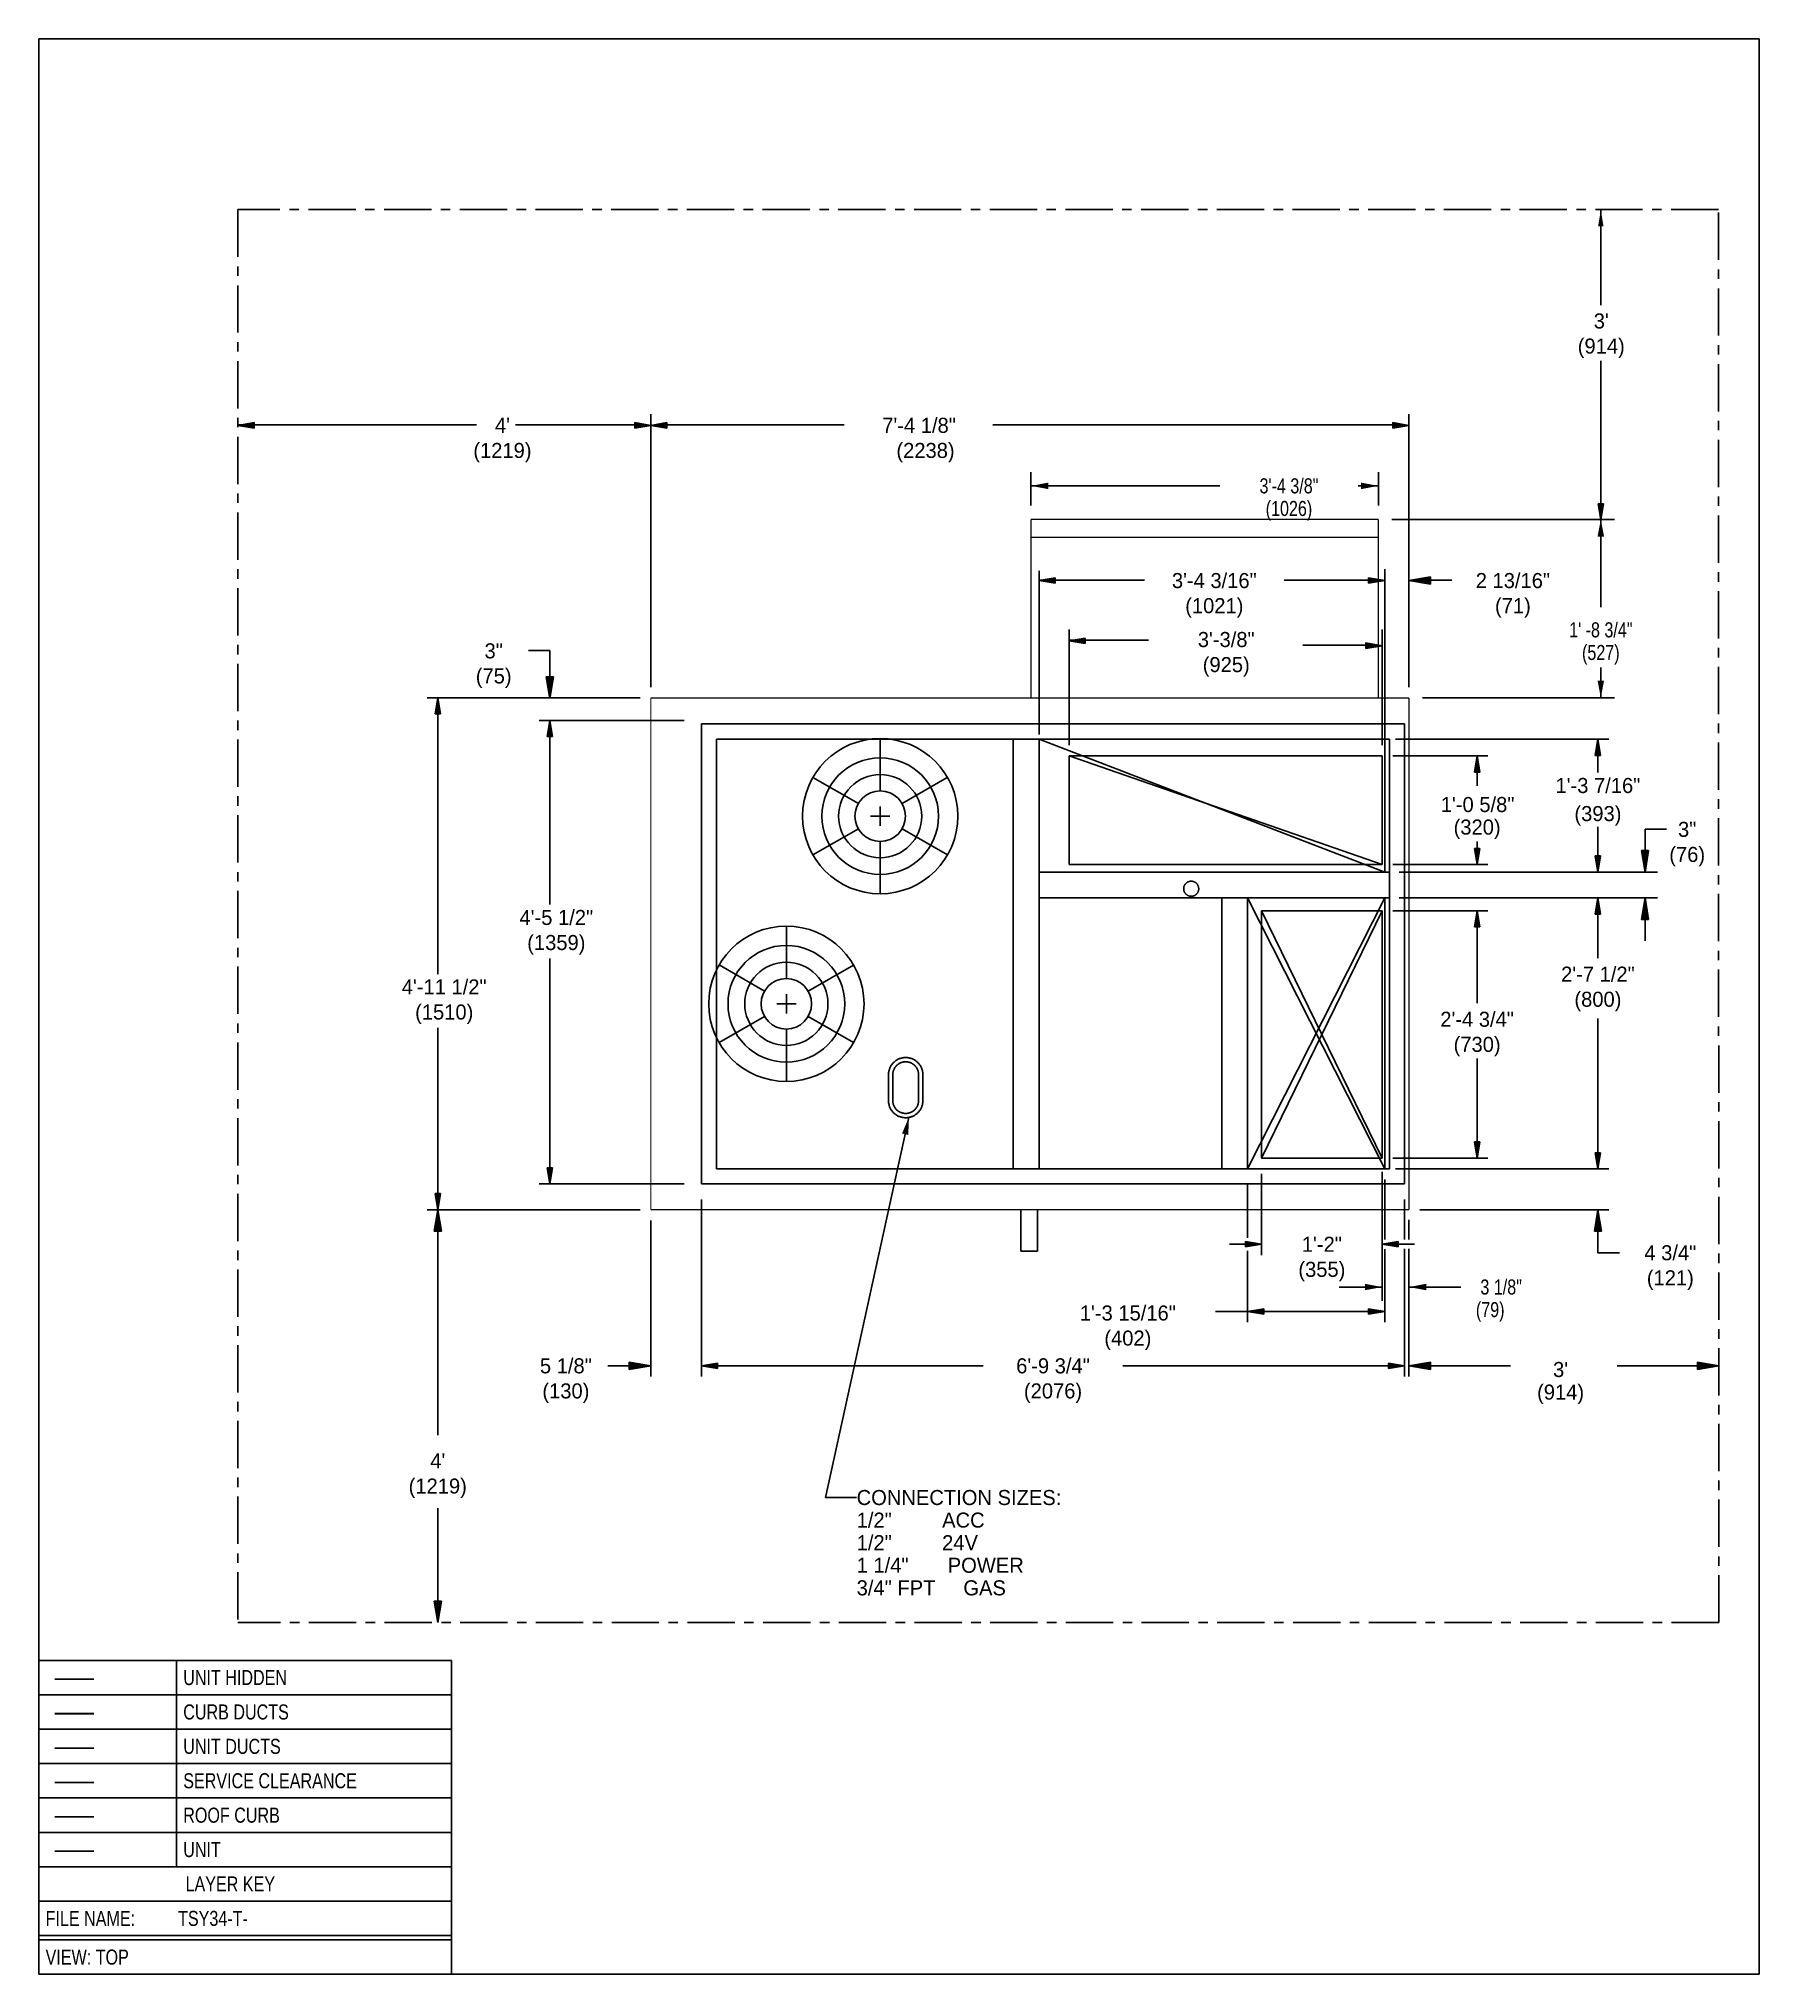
# Model space of a CAD drawing. Extents: x 0 to 200, y 0 to 225.
import ezdxf
from ezdxf.enums import TextEntityAlignment as Align

# ---------------------------------------------------------------- set-up
doc = ezdxf.new("R2010")
doc.units = 0
doc.header["$LTSCALE"] = 14.666667
doc.linetypes.add('CENTER', pattern=[0.6, 0.375, -0.075, 0.075, -0.075])
doc.layers.get('0').update_dxf_attribs({"linetype": 'CONTINUOUS'})
for name, color, linetype in [('CURB-14', 6, 'CONTINUOUS'), ('CURB-14-DIM', 6, 'CONTINUOUS'), ('CURB-24', 6, 'CONTINUOUS'), ('CURB-24-DIM', 6, 'CONTINUOUS'), ('CURB-DUCT', 5, 'CONTINUOUS'), ('CURBDUCTDIM', 5, 'CONTINUOUS'), ('HOOD', 7, 'CONTINUOUS'), ('NOTES', 1, 'CONTINUOUS'), ('SERVCLEAR', 1, 'CONTINUOUS'), ('SERVCLRDIM', 1, 'CONTINUOUS'), ('UNIT-DIM', 7, 'CONTINUOUS'), ('UNIT-DUCTS', 2, 'CONTINUOUS'), ('UNIT-HID', 8, 'CONTINUOUS'), ('UNIT-SOL', 7, 'CONTINUOUS'), ('UNTDUCTDIM', 2, 'CONTINUOUS')]:
    doc.layers.add(name, color=color, linetype=linetype)
doc.styles.get("Standard").update_dxf_attribs({"font": 'txt', "width": 0.8})
doc.styles.add('TEXTSTYLE_2', font='txt')
doc.styles.add('TEXTSTYLE_3', font='txt', dxfattribs={"width": 8})
doc.dimstyles.get("Standard").update_dxf_attribs({"dimtxt": 0.18, "dimasz": 0.18, "dimexe": 0.18, "dimexo": 0.0625, "dimgap": 0.09, "dimtad": 0, "dimtih": 1, "dimtoh": 1, "dimzin": 0, "dimcen": 0.09, "dimazin": 3, "dimtfac": 1, "dimtofl": 0, "dimtmove": 0, "dimatfit": 3})

# ---------------------------------------------------------------- blocks, each defined once
blk = doc.blocks.new('_FILLED')
at = {"color": 0, "linetype": 'ByBlock'}
blk.add_solid([(0, 0), (-1, 0.1875), (-1, -0.1875)], dxfattribs=at)
blk = doc.blocks.new('*D1')
at = {"layer": 'UNTDUCTDIM', "color": 7, "linetype": 'CONTINUOUS'}
for p, q in [((115.34, 172.15), (115.34, 174.61)), ((155.72, 172.15), (155.72, 174.61)), ((115.34, 173.02), (137.28, 173.02)), ((115.34, 170.72), (115.34, 172.15)), ((155.72, 173.02), (153.38, 173.02)), ((155.72, 170.72), (155.72, 172.15))]:
    blk.add_line(p, q, dxfattribs=at)
at = {"layer": 'UNTDUCTDIM', "color": 7, "linetype": 'CONTINUOUS', "xscale": 2, "yscale": 2, "zscale": 2, "rotation": 180}
blk.add_blockref('_FILLED', (115.34, 173.02), dxfattribs=at)
at = {"layer": 'UNTDUCTDIM', "color": 7, "linetype": 'CONTINUOUS', "xscale": 2, "yscale": 2, "zscale": 2}
blk.add_blockref('_FILLED', (155.72, 173.02), dxfattribs=at)
at = {"layer": 'UNTDUCTDIM', "color": 7, "linetype": 'CONTINUOUS', "width": 0.8}
for s, p in [('3\'-4 3/8"', (145.33, 172.15)), ('(1026)', (145.33, 169.52))]:
    blk.add_text(s, height=1.75, dxfattribs=at).set_placement(p, align=Align.CENTER)
blk = doc.blocks.new('*D2')
at = {"layer": 'UNTDUCTDIM', "color": 7, "linetype": 'CONTINUOUS'}
for p, q in [((157.3, 169.13), (174.58, 169.13)), ((174.58, 169.13), (183.17, 169.13)), ((181.58, 169.13), (181.58, 158.91)), ((181.58, 148.38), (181.58, 151.91)), ((160.87, 148.38), (174.58, 148.38)), ((174.58, 148.38), (183.17, 148.38))]:
    blk.add_line(p, q, dxfattribs=at)
at = {"layer": 'UNTDUCTDIM', "color": 7, "linetype": 'CONTINUOUS', "xscale": 2, "yscale": 2, "zscale": 2}
for p, rotation in [((181.58, 169.13), 90), ((181.58, 148.38), 270)]:
    blk.add_blockref('_FILLED', p, dxfattribs=dict(at, rotation=rotation))
at = {"layer": 'UNTDUCTDIM', "color": 7, "linetype": 'CONTINUOUS', "width": 0.8}
for s, p in [('1\' -8 3/4"', (181.58, 155.41)), ('(527)', (181.58, 152.78))]:
    blk.add_text(s, height=1.75, dxfattribs=at).set_placement(p, align=Align.CENTER)
blk = doc.blocks.new('*D3')
at = {"layer": 'UNTDUCTDIM', "color": 2, "linetype": 'CONTINUOUS'}
for p, q in [((156.15, 93.29), (156.15, 79.02)), ((159.28, 87.29), (159.28, 85.51)), ((159.28, 84.28), (159.28, 79.02)), ((156.15, 79.89), (151.15, 79.89)), ((156.15, 79.02), (156.15, 78.3)), ((159.28, 79.89), (165.31, 79.89)), ((159.28, 79.02), (159.28, 78.3))]:
    blk.add_line(p, q, dxfattribs=at)
at = {"layer": 'UNTDUCTDIM', "color": 2, "linetype": 'CONTINUOUS', "xscale": 2, "yscale": 2, "zscale": 2}
blk.add_blockref('_FILLED', (156.15, 79.89), dxfattribs=at)
at = {"layer": 'UNTDUCTDIM', "color": 2, "linetype": 'CONTINUOUS', "xscale": 2, "yscale": 2, "zscale": 2, "rotation": 180}
blk.add_blockref('_FILLED', (159.28, 79.89), dxfattribs=at)
at = {"layer": 'UNTDUCTDIM', "color": 2, "linetype": 'CONTINUOUS', "width": 0.8}
for s, p in [(' 3 1/8"', (167.06, 79.02)), ('(79)', (167.06, 76.39))]:
    blk.add_text(s, height=1.75, dxfattribs=at).set_placement(p)

msp = doc.modelspace()

# ---------------------------------------------------------------- linework, layer by layer
at = {"color": 7, "linetype": 'CONTINUOUS'}
for p, q in [((0, 0), (0, 225)), ((0, 225), (200, 225)), ((200, 0), (200, 225)), ((0, 0), (200, 0))]:
    msp.add_line(p, q, dxfattribs=at)
at = {"color": 7, "linetype": 'CONTINUOUS', "const_width": 0.15}
msp.add_lwpolyline([(155.715, 167.038), (115.34, 167.038)], dxfattribs=at)
at = {"layer": 'CURB-14', "color": 6, "linetype": 'CONTINUOUS'}
for p, q in [((77.028, 145.374), (77.028, 91.882)), ((158.778, 145.374), (77.028, 145.374)), ((158.778, 145.374), (158.778, 91.882)), ((78.778, 143.561), (78.778, 93.631)), ((78.778, 143.561), (157.028, 143.561)), ((113.28, 143.561), (113.28, 93.631)), ((116.28, 143.561), (116.28, 93.631)), ((157.028, 143.561), (157.028, 93.631)), ((157.028, 128.126), (116.28, 128.126)), ((157.028, 125.127), (116.28, 125.127)), ((137.528, 125.127), (137.528, 93.631)), ((140.528, 125.127), (140.528, 93.631)), ((157.028, 93.631), (78.778, 93.631)), ((158.778, 91.882), (77.028, 91.882))]:
    msp.add_line(p, q, dxfattribs=at)
msp.add_lwpolyline([(134.84, 126.189), (134.84, 126.219), (134.837, 126.26), (134.833, 126.301), (134.827, 126.341), (134.819, 126.381), (134.809, 126.421), (134.797, 126.46), (134.784, 126.498), (134.768, 126.536), (134.751, 126.574), (134.732, 126.61), (134.712, 126.645), (134.689, 126.68), (134.665, 126.713), (134.64, 126.746), (134.613, 126.777), (134.585, 126.807), (134.555, 126.835), (134.524, 126.862), (134.491, 126.888), (134.458, 126.912), (134.423, 126.934), (134.387, 126.955), (134.351, 126.974), (134.313, 126.992), (134.275, 127.007), (134.236, 127.021), (134.196, 127.033), (134.156, 127.043), (134.115, 127.051), (134.074, 127.057), (134.032, 127.061), (133.991, 127.063), (133.97, 127.064), (133.949, 127.064), (133.908, 127.062), (133.866, 127.058), (133.825, 127.053), (133.784, 127.045), (133.744, 127.035), (133.704, 127.024), (133.665, 127.011), (133.626, 126.996), (133.588, 126.979), (133.551, 126.96), (133.515, 126.939), (133.48, 126.917), (133.447, 126.894), (133.414, 126.869), (133.383, 126.842), (133.352, 126.814), (133.324, 126.784), (133.296, 126.753), (133.271, 126.721), (133.246, 126.688), (133.224, 126.654), (133.203, 126.618), (133.184, 126.582), (133.166, 126.545), (133.15, 126.508), (133.136, 126.469), (133.124, 126.43), (133.114, 126.391), (133.105, 126.351), (133.099, 126.311), (133.094, 126.27), (133.091, 126.23), (133.09, 126.189), (133.091, 126.159), (133.093, 126.118), (133.097, 126.077), (133.103, 126.037), (133.111, 125.997), (133.121, 125.957), (133.133, 125.918), (133.147, 125.88), (133.162, 125.842), (133.179, 125.804), (133.198, 125.768), (133.219, 125.733), (133.241, 125.698), (133.265, 125.665), (133.29, 125.632), (133.317, 125.601), (133.346, 125.571), (133.375, 125.543), (133.406, 125.516), (133.439, 125.49), (133.472, 125.466), (133.507, 125.444), (133.543, 125.423), (133.58, 125.404), (133.617, 125.386), (133.656, 125.371), (133.695, 125.357), (133.734, 125.345), (133.775, 125.335), (133.815, 125.327), (133.857, 125.321), (133.898, 125.317), (133.939, 125.315), (133.96, 125.314), (133.981, 125.314), (134.023, 125.316), (134.064, 125.32), (134.105, 125.325), (134.146, 125.333), (134.186, 125.343), (134.226, 125.354), (134.266, 125.367), (134.304, 125.382), (134.342, 125.399), (134.379, 125.418), (134.415, 125.439), (134.45, 125.461), (134.484, 125.484), (134.516, 125.51), (134.548, 125.536), (134.578, 125.564), (134.607, 125.594), (134.634, 125.625), (134.66, 125.657), (134.684, 125.69), (134.706, 125.724), (134.727, 125.76), (134.747, 125.796), (134.764, 125.833), (134.78, 125.87), (134.794, 125.909), (134.806, 125.948), (134.817, 125.987), (134.825, 126.027), (134.832, 126.067), (134.836, 126.108), (134.839, 126.148), (134.84, 126.189)], dxfattribs=at)
at = {"layer": 'CURB-14-DIM', "color": 6, "linetype": 'CONTINUOUS'}
for p, q in [((59.417, 153.878), (56.917, 153.878)), ((59.417, 148.378), (59.417, 153.878)), ((59, 150.815), (59.417, 148.316)), ((59.833, 150.815), (59, 150.815)), ((59.417, 148.316), (59.833, 150.815)), ((75.028, 145.749), (58.167, 145.749)), ((59.417, 145.749), (59.104, 143.874)), ((59.729, 143.874), (59.417, 145.749)), ((59.417, 144.687), (59.417, 124.349)), ((59.104, 143.874), (59.729, 143.874)), ((59.417, 92.506), (59.417, 118.098)), ((59.417, 91.882), (59.104, 93.756)), ((59.104, 93.756), (59.729, 93.756)), ((59.729, 93.756), (59.417, 91.882)), ((75.028, 91.882), (58.167, 91.882)), ((77.028, 90.062), (77.028, 69.481)), ((69.903, 88.875), (58.167, 88.875)), ((71.153, 87.625), (71.153, 69.481)), ((71.153, 70.731), (66.153, 70.731)), ((71.153, 70.731), (68.653, 71.148)), ((68.653, 71.148), (68.653, 70.315)), ((68.653, 70.315), (71.153, 70.731)), ((77.028, 70.731), (78.903, 71.044)), ((77.028, 70.731), (109.798, 70.731)), ((78.903, 70.419), (77.028, 70.731)), ((78.903, 71.044), (78.903, 70.419)), ((156.903, 70.731), (126.007, 70.731)), ((158.778, 70.731), (156.903, 71.044)), ((156.903, 71.044), (156.903, 70.419)), ((156.903, 70.419), (158.778, 70.731))]:
    msp.add_line(p, q, dxfattribs=at)
for points in [[(59, 150.815), (59.833, 150.815), (59.417, 148.316)], [(59.729, 143.874), (59.104, 143.874), (59.417, 145.749)], [(59.729, 93.756), (59.417, 91.882), (59.104, 93.756)], [(68.653, 70.315), (68.653, 71.148), (71.153, 70.731)], [(78.903, 70.419), (77.028, 70.731), (78.903, 71.044)], [(156.903, 70.419), (156.903, 71.044), (158.778, 70.731)]]:
    msp.add_solid(points, dxfattribs=at)
at = {"layer": 'CURB-24', "color": 6, "linetype": 'CONTINUOUS'}
for p, q in [((77.028, 145.374), (77.028, 91.882)), ((158.778, 145.374), (77.028, 145.374)), ((158.778, 145.374), (158.778, 91.882)), ((78.778, 143.561), (78.778, 93.631)), ((78.778, 143.561), (157.028, 143.561)), ((113.28, 143.561), (113.28, 93.631)), ((116.28, 143.561), (116.28, 93.631)), ((157.028, 143.561), (157.028, 93.631)), ((157.028, 128.126), (116.28, 128.126)), ((157.028, 125.127), (116.28, 125.127)), ((137.528, 125.127), (137.528, 93.631)), ((140.528, 125.127), (140.528, 93.631)), ((157.028, 93.631), (78.778, 93.631)), ((158.778, 91.882), (77.028, 91.882))]:
    msp.add_line(p, q, dxfattribs=at)
msp.add_lwpolyline([(134.84, 126.189), (134.84, 126.219), (134.837, 126.26), (134.833, 126.301), (134.827, 126.341), (134.819, 126.381), (134.809, 126.421), (134.797, 126.46), (134.784, 126.498), (134.768, 126.536), (134.751, 126.574), (134.732, 126.61), (134.712, 126.645), (134.689, 126.68), (134.665, 126.713), (134.64, 126.746), (134.613, 126.777), (134.585, 126.807), (134.555, 126.835), (134.524, 126.862), (134.491, 126.888), (134.458, 126.912), (134.423, 126.934), (134.387, 126.955), (134.351, 126.974), (134.313, 126.992), (134.275, 127.007), (134.236, 127.021), (134.196, 127.033), (134.156, 127.043), (134.115, 127.051), (134.074, 127.057), (134.032, 127.061), (133.991, 127.063), (133.97, 127.064), (133.949, 127.064), (133.908, 127.062), (133.866, 127.058), (133.825, 127.053), (133.784, 127.045), (133.744, 127.035), (133.704, 127.024), (133.665, 127.011), (133.626, 126.996), (133.588, 126.979), (133.551, 126.96), (133.515, 126.939), (133.48, 126.917), (133.447, 126.894), (133.414, 126.869), (133.383, 126.842), (133.352, 126.814), (133.324, 126.784), (133.296, 126.753), (133.271, 126.721), (133.246, 126.688), (133.224, 126.654), (133.203, 126.618), (133.184, 126.582), (133.166, 126.545), (133.15, 126.508), (133.136, 126.469), (133.124, 126.43), (133.114, 126.391), (133.105, 126.351), (133.099, 126.311), (133.094, 126.27), (133.091, 126.23), (133.09, 126.189), (133.091, 126.159), (133.093, 126.118), (133.097, 126.077), (133.103, 126.037), (133.111, 125.997), (133.121, 125.957), (133.133, 125.918), (133.147, 125.88), (133.162, 125.842), (133.179, 125.804), (133.198, 125.768), (133.219, 125.733), (133.241, 125.698), (133.265, 125.665), (133.29, 125.632), (133.317, 125.601), (133.346, 125.571), (133.375, 125.543), (133.406, 125.516), (133.439, 125.49), (133.472, 125.466), (133.507, 125.444), (133.543, 125.423), (133.58, 125.404), (133.617, 125.386), (133.656, 125.371), (133.695, 125.357), (133.734, 125.345), (133.775, 125.335), (133.815, 125.327), (133.857, 125.321), (133.898, 125.317), (133.939, 125.315), (133.96, 125.314), (133.981, 125.314), (134.023, 125.316), (134.064, 125.32), (134.105, 125.325), (134.146, 125.333), (134.186, 125.343), (134.226, 125.354), (134.266, 125.367), (134.304, 125.382), (134.342, 125.399), (134.379, 125.418), (134.415, 125.439), (134.45, 125.461), (134.484, 125.484), (134.516, 125.51), (134.548, 125.536), (134.578, 125.564), (134.607, 125.594), (134.634, 125.625), (134.66, 125.657), (134.684, 125.69), (134.706, 125.724), (134.727, 125.76), (134.747, 125.796), (134.764, 125.833), (134.78, 125.87), (134.794, 125.909), (134.806, 125.948), (134.817, 125.987), (134.825, 126.027), (134.832, 126.067), (134.836, 126.108), (134.839, 126.148), (134.84, 126.189)], dxfattribs=at)
at = {"layer": 'CURB-24-DIM', "color": 6, "linetype": 'CONTINUOUS'}
for p, q in [((59.417, 153.878), (56.917, 153.878)), ((59.417, 148.378), (59.417, 153.878)), ((59, 150.815), (59.417, 148.316)), ((59.833, 150.815), (59, 150.815)), ((59.417, 148.316), (59.833, 150.815)), ((75.028, 145.749), (58.167, 145.749)), ((59.417, 145.749), (59.104, 143.874)), ((59.729, 143.874), (59.417, 145.749)), ((59.417, 144.687), (59.417, 124.349)), ((59.104, 143.874), (59.729, 143.874)), ((59.417, 92.506), (59.417, 118.098)), ((59.417, 91.882), (59.104, 93.756)), ((59.104, 93.756), (59.729, 93.756)), ((59.729, 93.756), (59.417, 91.882)), ((75.028, 91.882), (58.167, 91.882)), ((77.028, 90.062), (77.028, 69.481)), ((69.903, 88.875), (58.167, 88.875)), ((71.153, 87.625), (71.153, 69.481)), ((71.153, 70.731), (66.153, 70.731)), ((71.153, 70.731), (68.653, 71.148)), ((68.653, 71.148), (68.653, 70.315)), ((68.653, 70.315), (71.153, 70.731)), ((77.028, 70.731), (78.903, 71.044)), ((77.028, 70.731), (109.798, 70.731)), ((78.903, 70.419), (77.028, 70.731)), ((78.903, 71.044), (78.903, 70.419)), ((156.903, 70.731), (126.007, 70.731)), ((158.778, 70.731), (156.903, 71.044)), ((156.903, 71.044), (156.903, 70.419)), ((156.903, 70.419), (158.778, 70.731))]:
    msp.add_line(p, q, dxfattribs=at)
for points in [[(59, 150.815), (59.833, 150.815), (59.417, 148.316)], [(59.729, 143.874), (59.104, 143.874), (59.417, 145.749)], [(59.729, 93.756), (59.417, 91.882), (59.104, 93.756)], [(68.653, 70.315), (68.653, 71.148), (71.153, 70.731)], [(78.903, 70.419), (77.028, 70.731), (78.903, 71.044)], [(156.903, 70.419), (156.903, 71.044), (158.778, 70.731)]]:
    msp.add_solid(points, dxfattribs=at)
at = {"layer": 'CURB-DUCT', "color": 5, "linetype": 'CONTINUOUS'}
for p, q in [((116.28, 128.126), (116.28, 143.561)), ((116.28, 143.561), (156.465, 143.561)), ((116.28, 143.561), (156.465, 128.126)), ((156.465, 143.561), (156.465, 128.126)), ((156.465, 128.126), (116.28, 128.126)), ((156.465, 125.127), (140.528, 125.127)), ((140.528, 125.127), (140.528, 93.631)), ((156.465, 125.127), (140.528, 93.631)), ((140.528, 125.127), (156.465, 93.631)), ((156.465, 93.631), (156.465, 125.127)), ((140.528, 93.631), (156.465, 93.631))]:
    msp.add_line(p, q, dxfattribs=at)
at = {"layer": 'CURBDUCTDIM', "color": 5, "linetype": 'CONTINUOUS'}
for p, q in [((116.28, 144.116), (116.28, 163.146)), ((116.28, 162.013), (118.155, 162.325)), ((116.28, 162.075), (128.548, 162.075)), ((118.155, 161.7), (116.28, 162.013)), ((118.155, 162.325), (118.155, 161.7)), ((154.59, 162.075), (144.757, 162.075)), ((154.59, 162.325), (154.59, 161.7)), ((156.465, 162.013), (154.59, 162.325)), ((154.59, 161.7), (156.465, 162.013)), ((156.465, 143.679), (156.465, 163.325)), ((159.278, 149.628), (159.278, 163.325)), ((159.278, 162.013), (161.778, 162.429)), ((161.778, 161.596), (159.278, 162.013)), ((161.778, 162.429), (161.778, 161.596)), ((161.778, 162.075), (164.278, 162.075)), ((157.715, 143.561), (182.493, 143.561)), ((181.243, 143.561), (180.931, 141.687)), ((181.243, 143.561), (181.243, 139.717)), ((181.556, 141.687), (181.243, 143.561)), ((180.931, 141.687), (181.556, 141.687)), ((181.243, 129.062), (181.243, 133.385)), ((186.718, 133.125), (189.218, 133.125)), ((186.718, 130.626), (186.718, 133.125)), ((186.301, 130.626), (187.134, 130.626)), ((186.718, 128.126), (186.301, 130.626)), ((187.134, 130.626), (186.718, 128.126)), ((180.931, 130.001), (181.556, 130.001)), ((181.243, 128.126), (180.931, 130.001)), ((181.556, 130.001), (181.243, 128.126)), ((158.153, 128.126), (188.162, 128.126)), ((158.153, 125.127), (188.162, 125.127)), ((181.243, 125.127), (180.931, 123.252)), ((181.556, 123.252), (181.243, 125.127)), ((181.243, 125.013), (181.243, 118.134)), ((186.718, 125.127), (186.301, 122.627)), ((187.134, 122.627), (186.718, 125.127)), ((180.931, 123.252), (181.556, 123.252)), ((186.301, 122.627), (187.134, 122.627)), ((186.718, 122.627), (186.718, 120.127)), ((181.243, 94.567), (181.243, 111.121)), ((180.931, 95.506), (181.556, 95.506)), ((181.243, 93.631), (180.931, 95.506)), ((181.556, 95.506), (181.243, 93.631)), ((156.465, 92.374), (156.465, 85.419)), ((157.715, 93.631), (182.493, 93.631)), ((140.528, 91.937), (140.528, 85.627)), ((160.528, 88.875), (182.493, 88.875)), ((181.243, 88.875), (180.827, 86.375)), ((181.66, 86.375), (181.243, 88.875)), ((180.827, 86.375), (181.66, 86.375)), ((181.243, 86.375), (181.243, 83.875)), ((140.528, 84.093), (140.528, 75.805)), ((156.465, 84.302), (156.465, 75.805)), ((181.243, 83.875), (183.743, 83.875)), ((156.465, 77.055), (136.778, 77.055)), ((140.528, 77.055), (142.403, 77.367)), ((142.403, 76.742), (140.528, 77.055)), ((142.403, 77.367), (142.403, 76.742)), ((156.465, 77.055), (154.59, 77.367)), ((154.59, 77.367), (154.59, 76.742)), ((154.59, 76.742), (156.465, 77.055))]:
    msp.add_line(p, q, dxfattribs=at)
for points in [[(118.155, 161.7), (116.28, 162.013), (118.155, 162.325)], [(154.59, 161.7), (154.59, 162.325), (156.465, 162.013)], [(161.778, 161.596), (159.278, 162.013), (161.778, 162.429)], [(181.556, 141.687), (180.931, 141.687), (181.243, 143.561)], [(187.134, 130.626), (186.718, 128.126), (186.301, 130.626)], [(181.556, 130.001), (181.243, 128.126), (180.931, 130.001)], [(181.556, 123.252), (180.931, 123.252), (181.243, 125.127)], [(187.134, 122.627), (186.301, 122.627), (186.718, 125.127)], [(181.556, 95.506), (181.243, 93.631), (180.931, 95.506)], [(181.66, 86.375), (180.827, 86.375), (181.243, 88.875)], [(142.403, 76.742), (140.528, 77.055), (142.403, 77.367)], [(154.59, 76.742), (154.59, 77.367), (156.465, 77.055)]]:
    msp.add_solid(points, dxfattribs=at)
at = {"layer": 'HOOD', "color": 7, "linetype": 'CONTINUOUS', "const_width": 0.15}
for points in [[(115.34, 169.131), (115.34, 148.378)], [(155.715, 169.131), (115.34, 169.131)], [(155.715, 148.378), (155.715, 169.131)]]:
    msp.add_lwpolyline(points, dxfattribs=at)
at = {"layer": 'NOTES', "color": 1, "linetype": 'CONTINUOUS'}
for p, q in [((101.146, 99.602), (91.438, 55.422)), ((91.438, 55.422), (95.078, 55.422)), ((0, 0), (0, 36.494)), ((0, 36.494), (48, 36.494)), ((16, 12.498), (16, 36.494)), ((48, 0), (48, 36.494)), ((0, 32.495), (48, 32.495)), ((0, 28.496), (48, 28.496)), ((0, 24.496), (48, 24.496)), ((0, 20.497), (48, 20.497)), ((0, 16.497), (48, 16.497)), ((0, 12.498), (48, 12.498)), ((0, 8.499), (48, 8.499)), ((0, 4.499), (48, 4.499)), ((0, 3.999), (48, 3.999)), ((0, 0), (48, 0))]:
    msp.add_line(p, q, dxfattribs=at)
msp.add_solid([(101.083, 97.568), (101.146, 99.602), (100.35, 97.729)], dxfattribs=at)
at = {"layer": 'SERVCLEAR', "color": 1, "linetype": 'CENTER'}
for p, q in [((23.153, 205.131), (23.153, 40.882)), ((195.244, 205.131), (23.153, 205.131)), ((195.302, 40.882), (195.244, 205.131)), ((195.302, 40.882), (23.153, 40.882))]:
    msp.add_line(p, q, dxfattribs=at)
at = {"layer": 'SERVCLRDIM', "color": 1, "linetype": 'CONTINUOUS'}
for p, q in [((181.578, 194.038), (181.578, 205.13)), ((181.578, 169.13), (181.578, 187.545)), ((23.153, 180.057), (25.028, 180.369)), ((23.153, 180.119), (50.882, 180.119)), ((25.028, 179.744), (23.153, 180.057)), ((25.028, 180.369), (25.028, 179.744)), ((69.278, 180.119), (55.423, 180.119)), ((69.278, 180.369), (69.278, 179.744)), ((71.153, 180.057), (69.278, 180.369)), ((69.278, 179.744), (71.153, 180.057)), ((181.265, 170.943), (181.89, 170.943)), ((181.578, 169.068), (181.265, 170.943)), ((181.89, 170.943), (181.578, 169.068)), ((46.386, 88.875), (45.969, 86.375)), ((46.803, 86.375), (46.386, 88.875)), ((46.386, 88.875), (46.386, 62.68)), ((45.969, 86.375), (46.803, 86.375)), ((159.278, 70.731), (161.778, 71.148)), ((161.778, 70.315), (159.278, 70.731)), ((161.778, 71.148), (161.778, 70.315)), ((161.778, 70.731), (171.074, 70.731)), ((192.802, 70.731), (183.491, 70.731)), ((195.302, 70.731), (192.802, 71.148)), ((192.802, 71.148), (192.802, 70.315)), ((192.802, 70.315), (195.302, 70.731)), ((46.386, 41.115), (46.386, 54.165)), ((45.969, 43.382), (46.803, 43.382)), ((46.386, 40.882), (45.969, 43.382)), ((46.803, 43.382), (46.386, 40.882))]:
    msp.add_line(p, q, dxfattribs=at)
for points in [[(181.893, 203.192), (181.268, 203.192), (181.58, 205.067)], [(25.028, 179.744), (23.153, 180.057), (25.028, 180.369)], [(69.278, 179.744), (69.278, 180.369), (71.153, 180.057)], [(181.89, 170.943), (181.578, 169.068), (181.265, 170.943)], [(46.803, 86.375), (45.969, 86.375), (46.386, 88.875)], [(161.778, 70.315), (159.278, 70.731), (161.778, 71.148)], [(192.802, 70.315), (192.802, 71.148), (195.302, 70.731)], [(46.803, 43.382), (46.386, 40.882), (45.969, 43.382)]]:
    msp.add_solid(points, dxfattribs=at)
at = {"layer": 'UNIT-DIM', "color": 7, "linetype": 'CONTINUOUS'}
for p, q in [((71.153, 149.628), (71.153, 181.364)), ((71.153, 180.057), (73.028, 180.369)), ((73.028, 179.744), (71.153, 180.057)), ((72.278, 180.119), (93.611, 180.119)), ((73.028, 180.369), (73.028, 179.744)), ((157.403, 180.119), (110.898, 180.119)), ((157.403, 180.369), (157.403, 179.744)), ((159.278, 180.057), (157.403, 180.369)), ((157.403, 179.744), (159.278, 180.057)), ((159.278, 149.628), (159.278, 181.364)), ((69.903, 148.378), (45.136, 148.378)), ((46.386, 148.378), (46.073, 146.504)), ((46.073, 146.504), (46.698, 146.504)), ((46.386, 148.378), (46.386, 116.272)), ((46.698, 146.504), (46.386, 148.378)), ((46.386, 89.499), (46.386, 110.022)), ((46.386, 88.875), (46.073, 90.749)), ((46.073, 90.749), (46.698, 90.749)), ((46.698, 90.749), (46.386, 88.875)), ((69.903, 88.875), (45.136, 88.875))]:
    msp.add_line(p, q, dxfattribs=at)
for points in [[(73.028, 179.744), (71.153, 180.057), (73.028, 180.369)], [(157.403, 179.744), (157.403, 180.369), (159.278, 180.057)], [(46.698, 146.504), (46.073, 146.504), (46.386, 148.378)], [(46.698, 90.749), (46.386, 88.875), (46.073, 90.749)]]:
    msp.add_solid(points, dxfattribs=at)
at = {"layer": 'UNIT-DUCTS', "color": 2, "linetype": 'CONTINUOUS'}
for p, q in [((119.778, 129.001), (119.778, 141.624)), ((119.778, 141.624), (156.153, 141.624)), ((119.778, 141.624), (156.153, 129.001)), ((156.153, 141.624), (156.153, 129.001)), ((156.153, 129.001), (119.778, 129.001)), ((142.153, 123.627), (156.153, 123.627)), ((142.153, 94.881), (142.153, 123.627)), ((156.153, 123.627), (142.153, 94.881)), ((142.153, 123.627), (156.153, 94.881)), ((156.153, 123.627), (156.153, 94.881)), ((156.153, 94.881), (142.153, 94.881))]:
    msp.add_line(p, q, dxfattribs=at)
at = {"layer": 'UNIT-HID', "color": 9, "linetype": 'CONTINUOUS'}
for p, q in [((98.778, 104.567), (98.778, 101.568)), ((99.278, 104.567), (99.278, 101.568)), ((102.278, 104.567), (102.278, 101.568)), ((102.778, 104.567), (102.778, 101.568))]:
    msp.add_line(p, q, dxfattribs=at)
for points in [[(102.778, 104.567), (102.776, 104.648), (102.771, 104.731), (102.762, 104.814), (102.75, 104.896), (102.735, 104.978), (102.716, 105.059), (102.694, 105.139), (102.669, 105.218), (102.64, 105.296), (102.608, 105.373), (102.573, 105.449), (102.534, 105.523), (102.493, 105.596), (102.448, 105.667), (102.401, 105.736), (102.351, 105.802), (102.297, 105.867), (102.242, 105.93), (102.183, 105.99), (102.122, 106.048), (102.059, 106.103), (101.993, 106.155), (101.926, 106.205), (101.856, 106.251), (101.784, 106.295), (101.711, 106.336), (101.635, 106.374), (101.558, 106.408), (101.48, 106.44), (101.401, 106.467), (101.32, 106.492), (101.238, 106.513), (101.156, 106.531), (101.073, 106.545), (100.989, 106.556), (100.905, 106.563), (100.82, 106.567), (100.778, 106.567), (100.735, 106.567), (100.651, 106.563), (100.567, 106.556), (100.483, 106.545), (100.4, 106.531), (100.317, 106.513), (100.236, 106.492), (100.155, 106.468), (100.075, 106.44), (99.997, 106.408), (99.92, 106.374), (99.845, 106.336), (99.771, 106.296), (99.7, 106.252), (99.63, 106.205), (99.562, 106.155), (99.497, 106.103), (99.433, 106.048), (99.372, 105.99), (99.314, 105.93), (99.258, 105.868), (99.205, 105.803), (99.155, 105.736), (99.107, 105.667), (99.063, 105.596), (99.021, 105.524), (98.983, 105.45), (98.948, 105.374), (98.916, 105.297), (98.887, 105.219), (98.861, 105.14), (98.839, 105.06), (98.82, 104.979), (98.805, 104.897), (98.793, 104.815), (98.784, 104.733), (98.779, 104.65), (98.778, 104.567)], [(102.278, 104.567), (102.276, 104.628), (102.273, 104.69), (102.266, 104.752), (102.257, 104.814), (102.246, 104.875), (102.232, 104.936), (102.215, 104.996), (102.196, 105.055), (102.174, 105.114), (102.15, 105.172), (102.124, 105.229), (102.095, 105.284), (102.064, 105.339), (102.031, 105.392), (101.995, 105.443), (101.957, 105.494), (101.917, 105.542), (101.876, 105.589), (101.832, 105.634), (101.786, 105.677), (101.739, 105.719), (101.69, 105.758), (101.639, 105.795), (101.586, 105.83), (101.532, 105.863), (101.477, 105.894), (101.421, 105.922), (101.363, 105.948), (101.305, 105.971), (101.245, 105.992), (101.184, 106.011), (101.123, 106.027), (101.061, 106.04), (100.999, 106.051), (100.936, 106.059), (100.873, 106.064), (100.809, 106.067), (100.778, 106.067), (100.746, 106.067), (100.683, 106.064), (100.619, 106.059), (100.557, 106.051), (100.494, 106.04), (100.432, 106.027), (100.371, 106.011), (100.311, 105.993), (100.251, 105.972), (100.192, 105.948), (100.135, 105.922), (100.078, 105.894), (100.023, 105.863), (99.969, 105.831), (99.917, 105.796), (99.866, 105.758), (99.817, 105.719), (99.769, 105.678), (99.724, 105.634), (99.68, 105.589), (99.638, 105.542), (99.598, 105.494), (99.56, 105.444), (99.525, 105.392), (99.491, 105.339), (99.46, 105.285), (99.432, 105.229), (99.405, 105.172), (99.381, 105.115), (99.36, 105.056), (99.34, 104.997), (99.324, 104.937), (99.31, 104.876), (99.298, 104.815), (99.289, 104.753), (99.283, 104.691), (99.279, 104.629), (99.278, 104.567)], [(98.778, 101.568), (98.779, 101.487), (98.784, 101.404), (98.793, 101.321), (98.805, 101.239), (98.82, 101.157), (98.839, 101.076), (98.861, 100.996), (98.887, 100.917), (98.915, 100.839), (98.947, 100.762), (98.983, 100.686), (99.021, 100.612), (99.062, 100.539), (99.107, 100.468), (99.154, 100.4), (99.205, 100.333), (99.258, 100.268), (99.314, 100.205), (99.372, 100.145), (99.433, 100.088), (99.496, 100.032), (99.562, 99.98), (99.63, 99.93), (99.699, 99.884), (99.771, 99.84), (99.845, 99.799), (99.92, 99.761), (99.997, 99.727), (100.075, 99.696), (100.155, 99.668), (100.235, 99.643), (100.317, 99.622), (100.399, 99.604), (100.483, 99.59), (100.566, 99.579), (100.651, 99.572), (100.735, 99.569), (100.777, 99.568), (100.82, 99.569), (100.904, 99.572), (100.988, 99.579), (101.072, 99.59), (101.156, 99.604), (101.238, 99.622), (101.32, 99.643), (101.4, 99.667), (101.48, 99.695), (101.558, 99.727), (101.635, 99.761), (101.71, 99.799), (101.784, 99.84), (101.856, 99.883), (101.925, 99.93), (101.993, 99.98), (102.059, 100.032), (102.122, 100.087), (102.183, 100.145), (102.241, 100.205), (102.297, 100.268), (102.35, 100.332), (102.401, 100.399), (102.448, 100.468), (102.492, 100.539), (102.534, 100.611), (102.572, 100.685), (102.608, 100.761), (102.64, 100.838), (102.668, 100.916), (102.694, 100.995), (102.716, 101.075), (102.735, 101.156), (102.75, 101.238), (102.762, 101.32), (102.771, 101.402), (102.776, 101.485), (102.778, 101.568)], [(99.278, 101.568), (99.279, 101.507), (99.283, 101.445), (99.289, 101.383), (99.298, 101.321), (99.31, 101.26), (99.324, 101.199), (99.34, 101.139), (99.359, 101.08), (99.381, 101.021), (99.405, 100.963), (99.431, 100.906), (99.46, 100.851), (99.491, 100.796), (99.525, 100.743), (99.56, 100.692), (99.598, 100.641), (99.638, 100.593), (99.68, 100.546), (99.723, 100.501), (99.769, 100.458), (99.817, 100.416), (99.866, 100.377), (99.917, 100.34), (99.969, 100.305), (100.023, 100.272), (100.078, 100.241), (100.134, 100.213), (100.192, 100.187), (100.251, 100.164), (100.31, 100.143), (100.371, 100.124), (100.432, 100.108), (100.494, 100.095), (100.556, 100.084), (100.619, 100.076), (100.682, 100.071), (100.746, 100.068), (100.778, 100.068), (100.809, 100.068), (100.873, 100.071), (100.936, 100.076), (100.999, 100.084), (101.061, 100.095), (101.123, 100.108), (101.184, 100.124), (101.245, 100.143), (101.304, 100.163), (101.363, 100.187), (101.421, 100.213), (101.477, 100.241), (101.532, 100.272), (101.586, 100.304), (101.638, 100.34), (101.689, 100.377), (101.738, 100.416), (101.786, 100.457), (101.832, 100.501), (101.875, 100.546), (101.917, 100.593), (101.957, 100.641), (101.995, 100.691), (102.03, 100.743), (102.064, 100.796), (102.095, 100.85), (102.124, 100.906), (102.15, 100.963), (102.174, 101.02), (102.196, 101.079), (102.215, 101.138), (102.231, 101.198), (102.246, 101.259), (102.257, 101.32), (102.266, 101.382), (102.272, 101.444), (102.276, 101.506), (102.278, 101.568)]]:
    msp.add_lwpolyline(points, dxfattribs=at)
at = {"layer": 'UNIT-SOL', "color": 7, "linetype": 'CONTINUOUS'}
for p, q in [((97.817, 137.559), (97.817, 143.65)), ((95.276, 136.092), (90.001, 139.138)), ((105.608, 139.124), (100.357, 136.092)), ((97.817, 133.5), (97.817, 135.75)), ((95.276, 133.159), (90.001, 130.113)), ((96.692, 134.625), (98.942, 134.625)), ((100.357, 133.159), (105.633, 130.113)), ((97.817, 131.692), (97.817, 125.6)), ((86.907, 115.747), (86.907, 121.838)), ((84.366, 114.28), (79.091, 117.325)), ((94.699, 117.311), (89.448, 114.28)), ((85.782, 112.813), (88.032, 112.813)), ((86.907, 111.688), (86.907, 113.938)), ((84.366, 111.346), (79.091, 108.3)), ((89.448, 111.346), (94.723, 108.3)), ((86.907, 109.879), (86.907, 103.788)), ((114.153, 88.875), (114.153, 84.063)), ((116.09, 84.063), (116.09, 88.875)), ((114.153, 84.063), (116.09, 84.063))]:
    msp.add_line(p, q, dxfattribs=at)
at = {"layer": 'UNIT-SOL', "color": 7, "linetype": 'CONTINUOUS', "const_width": 0.15}
for points in [[(71.153, 148.378), (71.153, 88.875)], [(159.278, 148.378), (71.153, 148.378)], [(159.278, 88.875), (159.278, 148.378)], [(71.153, 88.875), (159.278, 88.875)]]:
    msp.add_lwpolyline(points, dxfattribs=at)
at = {"layer": 'UNIT-SOL', "color": 7, "linetype": 'CONTINUOUS'}
for centre, radius in [((97.817, 134.625), 9.025), ((97.817, 134.625), 6.781), ((97.817, 134.625), 4.834), ((97.817, 134.625), 2.934), ((86.907, 112.813), 9.025), ((86.907, 112.813), 6.781), ((86.907, 112.813), 4.834), ((86.907, 112.813), 2.934)]:
    msp.add_circle(centre, radius, dxfattribs=at)
at = {"layer": 'UNTDUCTDIM', "color": 2, "linetype": 'CONTINUOUS'}
for p, q in [((119.778, 142.874), (119.778, 156.325)), ((119.778, 155.013), (121.653, 155.325)), ((121.653, 155.325), (121.653, 154.7)), ((156.153, 142.874), (156.153, 156.325)), ((119.778, 155.075), (129.007, 155.075)), ((121.653, 154.7), (119.778, 155.013)), ((154.278, 154.505), (146.923, 154.505)), ((154.278, 154.755), (154.278, 154.13)), ((156.153, 154.443), (154.278, 154.755)), ((154.278, 154.13), (156.153, 154.443)), ((157.403, 141.624), (168.45, 141.624)), ((167.2, 141.624), (166.888, 139.749)), ((166.888, 139.749), (167.513, 139.749)), ((167.513, 139.749), (167.2, 141.624)), ((167.2, 141.511), (167.2, 138.148)), ((166.888, 130.876), (167.513, 130.876)), ((167.2, 129.001), (166.888, 130.876)), ((167.2, 129.936), (167.2, 131.698)), ((167.513, 130.876), (167.2, 129.001)), ((157.403, 129.001), (168.45, 129.001)), ((157.403, 123.627), (168.45, 123.627)), ((167.2, 123.627), (166.888, 121.752)), ((166.888, 121.752), (167.513, 121.752)), ((167.513, 121.752), (167.2, 123.627)), ((167.2, 123.514), (167.2, 112.89)), ((167.2, 95.817), (167.2, 106.44)), ((166.888, 96.756), (167.513, 96.756)), ((167.2, 94.881), (166.888, 96.756)), ((167.513, 96.756), (167.2, 94.881)), ((157.403, 94.881), (168.45, 94.881)), ((142.153, 93.061), (142.153, 83.61)), ((156.153, 93.061), (156.153, 83.61)), ((142.153, 84.86), (138.403, 84.86)), ((142.153, 84.86), (140.278, 85.173)), ((140.278, 85.173), (140.278, 84.548)), ((140.278, 84.548), (142.153, 84.86)), ((156.153, 84.86), (158.028, 85.173)), ((156.153, 84.86), (159.903, 84.86)), ((158.028, 84.548), (156.153, 84.86)), ((158.028, 85.173), (158.028, 84.548))]:
    msp.add_line(p, q, dxfattribs=at)
at = {"layer": 'UNTDUCTDIM', "color": 6, "linetype": 'CONTINUOUS'}
for p, q in [((158.778, 90.062), (158.778, 85.416)), ((158.778, 84.322), (158.778, 69.481))]:
    msp.add_line(p, q, dxfattribs=at)
at = {"layer": 'UNTDUCTDIM', "color": 1, "linetype": 'CONTINUOUS'}
for p, q in [((159.278, 87.701), (159.278, 85.416)), ((159.278, 84.322), (159.278, 69.489))]:
    msp.add_line(p, q, dxfattribs=at)
at = {"layer": 'UNTDUCTDIM', "color": 2, "linetype": 'CONTINUOUS'}
for points in [[(121.653, 154.7), (119.778, 155.013), (121.653, 155.325)], [(154.278, 154.13), (154.278, 154.755), (156.153, 154.443)], [(167.513, 139.749), (166.888, 139.749), (167.2, 141.624)], [(167.513, 130.876), (167.2, 129.001), (166.888, 130.876)], [(167.513, 121.752), (166.888, 121.752), (167.2, 123.627)], [(167.513, 96.756), (167.2, 94.881), (166.888, 96.756)], [(140.278, 84.548), (140.278, 85.173), (142.153, 84.86)], [(158.028, 84.548), (156.153, 84.86), (158.028, 85.173)]]:
    msp.add_solid(points, dxfattribs=at)

# ---------------------------------------------------------------- texts
at = {"layer": 'CURB-14-DIM', "color": 6, "linetype": 'CONTINUOUS', "style": 'TEXTSTYLE_2'}
for s, p in [('3"', (52.886, 152.965)), ('(75)', (52.886, 150.049)), ('4\'-5 1/2"', (60.167, 121.978)), ('(1359)', (60.167, 119.062)), ('5 1/8"', (61.278, 69.856)), ('6\'-9 3/4"', (117.903, 69.856)), ('(130)', (61.278, 66.94)), ('(2076)', (117.903, 66.94))]:
    msp.add_text(s, height=1.75, dxfattribs=at).set_placement(p, align=Align.CENTER)
at = {"layer": 'CURB-24-DIM', "color": 6, "linetype": 'CONTINUOUS', "style": 'TEXTSTYLE_2'}
for s, p in [('3"', (52.886, 152.965)), ('(75)', (52.886, 150.049)), ('4\'-5 1/2"', (60.167, 121.978)), ('(1359)', (60.167, 119.062)), ('5 1/8"', (61.278, 69.856)), ('6\'-9 3/4"', (117.903, 69.856)), ('(130)', (61.278, 66.94)), ('(2076)', (117.903, 66.94))]:
    msp.add_text(s, height=1.75, dxfattribs=at).set_placement(p, align=Align.CENTER)
at = {"layer": 'CURBDUCTDIM', "color": 5, "linetype": 'CONTINUOUS', "style": 'TEXTSTYLE_2'}
for s, p in [('3\'-4 3/16"', (136.653, 161.138)), ('2 13/16"', (171.361, 161.138)), ('(1021)', (136.653, 158.221)), ('(71)', (171.361, 158.221)), ('1\'-3 7/16"', (181.243, 137.315)), ('(393)', (181.243, 134.052)), ('3"', (191.62, 132.218)), ('(76)', (191.62, 129.302)), ('2\'-7 1/2"', (181.243, 115.384)), ('(800)', (181.243, 112.468)), ('4 3/4"', (189.66, 83.001)), ('(121)', (189.66, 80.084)), ('1\'-3 15/16"', (126.601, 75.998)), ('(402)', (126.601, 73.081))]:
    msp.add_text(s, height=1.75, dxfattribs=at).set_placement(p, align=Align.CENTER)
at = {"layer": 'NOTES', "color": 1, "linetype": 'CONTINUOUS', "style": 'TEXTSTYLE_2'}
for s, p in [('CONNECTION SIZES:', (95.078, 54.547)), ('1/2"         ACC', (95.078, 51.922)), ('1/2"         24V', (95.078, 49.297)), ('1 1/4"       POWER', (95.078, 46.672)), ('3/4" FPT     GAS', (95.078, 44.047))]:
    msp.add_text(s, height=1.75, dxfattribs=at).set_placement(p)
at = {"layer": 'NOTES', "color": 9, "linetype": 'CONTINUOUS', "style": 'TEXTSTYLE_3', "width": 8}
msp.add_text('-', height=1.75, dxfattribs=at).set_placement((1.03, 33.62))
at = {"layer": 'NOTES', "color": 1, "linetype": 'CONTINUOUS', "width": 0.8}
for s, p in [('UNIT HIDDEN', (16.8, 33.62)), ('CURB DUCTS', (16.8, 29.621)), ('UNIT DUCTS', (16.8, 25.621)), ('SERVICE CLEARANCE', (16.8, 21.622)), ('ROOF CURB', (16.8, 17.622)), ('UNIT', (16.8, 13.623)), ('LAYER KEY', (17.067, 9.624)), ('FILE NAME: ', (0.8, 5.624)), ('TSY34-T-', (16.2, 5.624)), ('VIEW: TOP', (0.8, 1.125))]:
    msp.add_text(s, height=1.75, dxfattribs=at).set_placement(p)
at = {"layer": 'NOTES', "color": 5, "linetype": 'CONTINUOUS', "style": 'TEXTSTYLE_3', "width": 8}
msp.add_text('-', height=1.75, dxfattribs=at).set_placement((1.03, 29.621))
at = {"layer": 'NOTES', "color": 2, "linetype": 'CONTINUOUS', "style": 'TEXTSTYLE_3', "width": 8}
msp.add_text('-', height=1.75, dxfattribs=at).set_placement((1.03, 25.621))
at = {"layer": 'NOTES', "color": 1, "linetype": 'CONTINUOUS', "style": 'TEXTSTYLE_3', "width": 8}
msp.add_text('-', height=1.75, dxfattribs=at).set_placement((1.03, 21.622))
at = {"layer": 'NOTES', "color": 6, "linetype": 'CONTINUOUS', "style": 'TEXTSTYLE_3', "width": 8}
msp.add_text('-', height=1.75, dxfattribs=at).set_placement((1.03, 17.622))
at = {"layer": 'NOTES', "color": 7, "linetype": 'CONTINUOUS', "style": 'TEXTSTYLE_3', "width": 8}
msp.add_text('-', height=1.75, dxfattribs=at).set_placement((1.03, 13.623))
at = {"layer": 'SERVCLRDIM', "color": 1, "linetype": 'CONTINUOUS', "style": 'TEXTSTYLE_2'}
for s, p in [("3'", (181.63, 191.316)), ('(914)', (181.63, 188.4)), ("4'", (53.903, 179.182)), ('(1219)', (53.903, 176.266)), ("3'", (176.902, 69.427)), ('(914)', (176.902, 66.802)), ("4'", (46.386, 58.798)), ('(1219)', (46.386, 55.881))]:
    msp.add_text(s, height=1.75, dxfattribs=at).set_placement(p, align=Align.CENTER)
at = {"layer": 'UNIT-DIM', "color": 7, "linetype": 'CONTINUOUS', "style": 'TEXTSTYLE_2'}
for s, p in [('7\'-4 1/8"', (102.332, 179.182)), ('(2238)', (103.082, 176.266)), ('4\'-11 1/2"', (47.136, 113.902)), ('(1510)', (47.136, 110.985))]:
    msp.add_text(s, height=1.75, dxfattribs=at).set_placement(p, align=Align.CENTER)
at = {"layer": 'UNTDUCTDIM', "color": 2, "linetype": 'CONTINUOUS', "style": 'TEXTSTYLE_2'}
for s, p in [('3\'-3/8"', (138.039, 154.285)), ('(925)', (138.039, 151.369)), ('1\'-0 5/8"', (167.259, 135.103)), ('(320)', (167.2, 132.483)), ('2\'-4 3/4"', (167.2, 110.141)), ('(730)', (167.2, 107.224)), ('1\'-2"', (149.153, 83.985)), ('(355)', (149.153, 81.069))]:
    msp.add_text(s, height=1.75, dxfattribs=at).set_placement(p, align=Align.CENTER)

# ---------------------------------------------------------------- dimensions: what is measured, and where the dimension line sits
at = {"layer": 'UNTDUCTDIM', "color": 7, "linetype": 'CONTINUOUS'}
for base, p1, p2, angle, picture, middle in [((115.34012119, 173.024936601), (155.71512119, 169.130587872), (115.34012119, 169.130587872), 180, '*D1', (145.334631664, 171.712436601)), ((181.578, 169.131), (159.278, 148.378), (155.715, 169.131), 90, '*D2', (181.578, 154.969))]:
    dim = msp.add_linear_dim(base=base, p1=p1, p2=p2, angle=angle, dimstyle='Standard', dxfattribs=at)
    dim.commit()
    dim.dimension.update_dxf_attribs({"geometry": picture, "text_midpoint": middle, "dimtype": 128})
at = {"layer": 'UNTDUCTDIM', "color": 2, "linetype": 'CONTINUOUS'}
dim = msp.add_linear_dim(base=(159.27762119, 79.89165706), p1=(156.15262119, 94.881277768), p2=(159.27762119, 88.874605926), dimstyle='Standard', dxfattribs=at)
dim.commit()
dim.dimension.update_dxf_attribs({"geometry": '*D3', "text_midpoint": (171.961406359, 78.57915706), "dimtype": 128})

doc.saveas('drawing.dxf')
